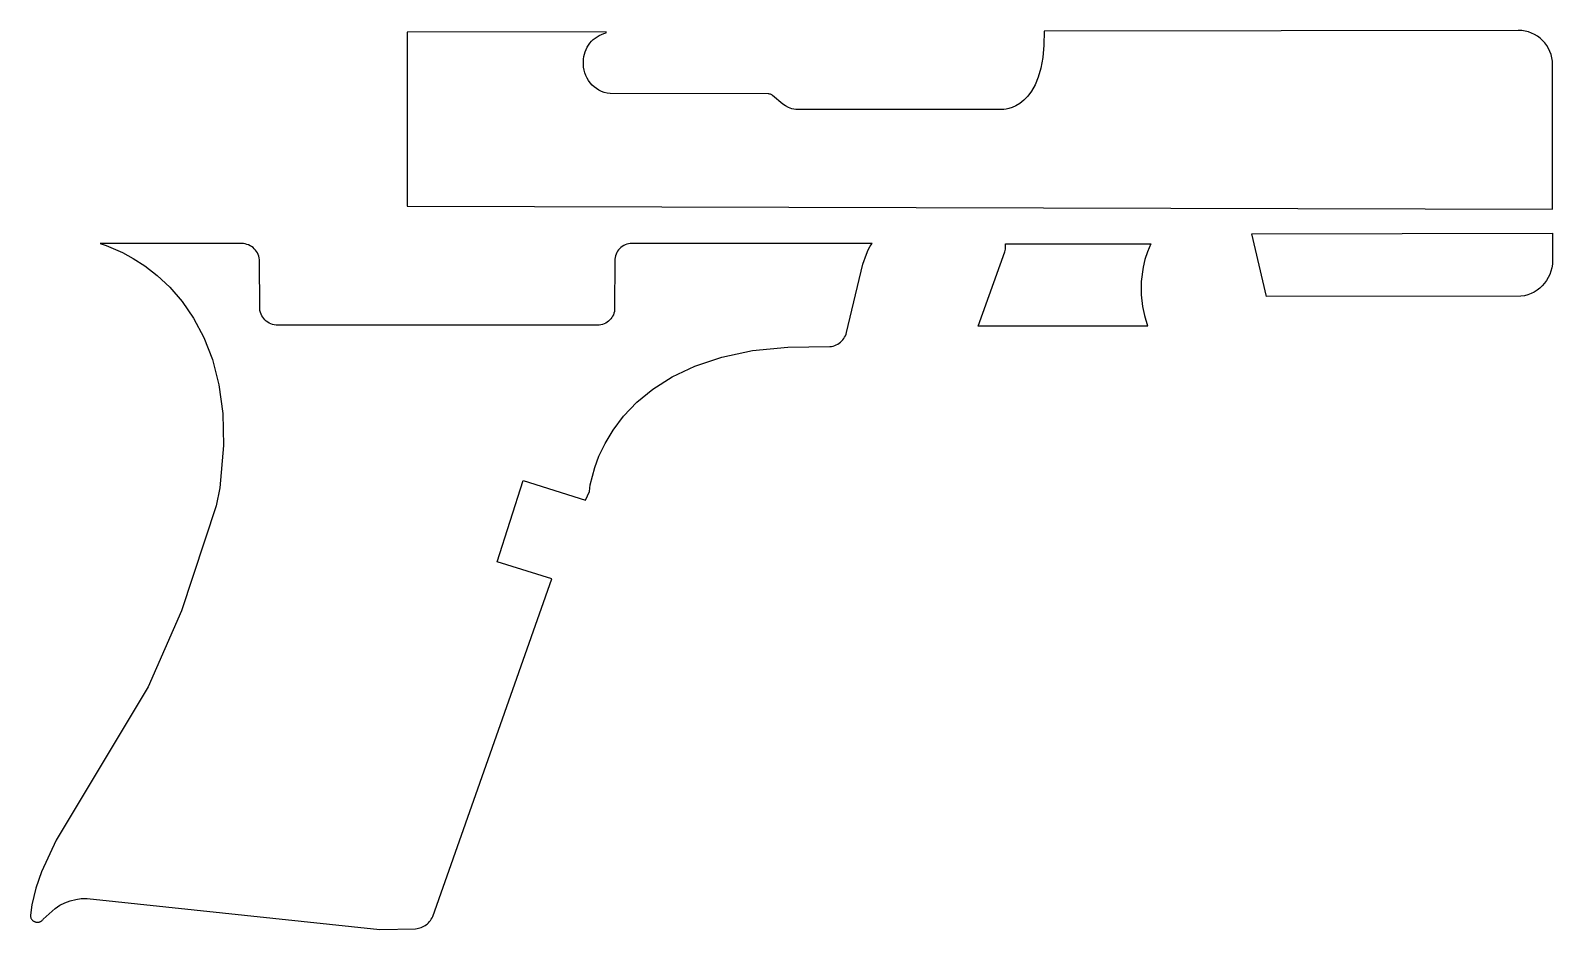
# Model space of a CAD drawing. Header units: metres. Extents: x 29 to 185, y -263 to -170.
import ezdxf

# ---------------------------------------------------------------- set-up
doc = ezdxf.new("R2010")
doc.units = ezdxf.units.M

msp = doc.modelspace()

# ---------------------------------------------------------------- linework, layer by layer
for points in [[(181.849522, -170.481752), (133.169406, -170.560492), (133.152388, -171.999148), (133.039104, -173.255432), (132.843016, -174.341536), (132.577332, -175.269906), (132.255768, -176.052988), (131.891532, -176.703228), (131.498086, -177.232818), (131.088892, -177.654204), (130.677666, -177.979578), (130.277616, -178.221386), (129.902204, -178.392074), (129.564892, -178.504088), (129.279142, -178.56962), (129.058416, -178.601116), (107.681776, -178.61153), (107.298236, -178.515264), (106.950002, -178.3842), (106.632502, -178.22418), (106.34091, -178.041046), (105.281222, -177.14595), (105.217976, -177.102516), (105.151428, -177.065432), (105.081832, -177.034698), (105.009696, -177.010568), (104.935528, -176.993042), (104.859582, -176.982374), (88.625172, -176.96307), (88.32342, -176.916588), (88.031828, -176.84115), (87.752174, -176.73828), (87.485982, -176.609502), (87.234522, -176.45634), (86.999826, -176.280572), (86.783164, -176.083468), (86.58606, -175.866806), (86.410292, -175.63211), (86.25713, -175.38065), (86.128352, -175.114458), (86.025482, -174.834804), (85.950044, -174.543212), (85.903562, -174.24146), (85.887814, -173.70171), (85.899498, -173.420278), (85.933788, -173.160436), (85.989668, -172.90796), (86.066122, -172.663612), (86.162134, -172.428408), (86.276688, -172.203364), (86.409022, -171.989496), (86.55812, -171.787566), (86.722712, -171.598844), (86.902036, -171.424092), (87.095076, -171.264326), (87.30107, -171.120562), (87.518748, -170.993562), (87.747094, -170.884596), (87.985346, -170.794426), (88.232488, -170.724068), (88.232488, -170.63339), (67.790314, -170.66641), (67.790314, -188.52261), (185.373772, -188.840618), (185.355484, -173.640242), (185.302144, -173.290484), (185.215276, -172.952918), (185.096658, -172.629322), (184.948322, -172.321474), (184.771792, -172.031152), (184.568846, -171.760134), (184.341262, -171.510198), (184.091072, -171.283122), (183.8198, -171.080684), (183.529224, -170.904662), (183.221122, -170.756834), (182.897526, -170.638724), (182.55996, -170.552364), (182.210202, -170.499532), (181.85003, -170.482006)], [(185.37174, -191.301116), (185.353198, -194.488562), (185.298842, -194.849496), (185.21045, -195.197984), (185.0898, -195.532502), (184.938416, -195.851272), (184.75833, -196.152262), (184.55132, -196.433948), (184.31891, -196.694298), (184.063132, -196.931534), (183.78551, -197.143878), (183.487822, -197.329806), (183.1721, -197.487032), (182.839868, -197.614032), (182.493158, -197.709028), (182.133494, -197.770242), (156.023056, -197.791578), (154.499056, -191.356742), (185.372248, -191.300862)], [(90.875358, -192.353184), (90.693494, -192.362328), (90.516964, -192.389252), (90.34653, -192.43294), (90.183208, -192.49263), (90.02776, -192.56756), (89.881202, -192.656714), (89.744296, -192.759076), (89.618058, -192.873884), (89.50325, -193.000122), (89.400888, -193.137028), (89.311734, -193.283586), (89.236804, -193.439034), (89.177114, -193.602356), (89.133172, -193.77279), (89.106248, -193.94932), (89.08796, -199.153018), (89.061036, -199.328532), (89.017348, -199.49795), (88.957912, -199.66051), (88.88349, -199.815196), (88.794844, -199.960992), (88.69299, -200.097136), (88.578944, -200.222866), (88.453214, -200.336912), (88.31707, -200.438766), (88.171274, -200.527412), (88.016588, -200.601834), (87.854028, -200.66127), (87.68461, -200.704958), (87.509096, -200.731882), (54.331108, -200.731374), (54.144672, -200.702926), (53.96484, -200.656698), (53.792374, -200.593706), (53.62829, -200.514712), (53.473604, -200.420732), (53.329078, -200.312782), (53.195728, -200.191624), (53.07457, -200.058274), (52.96662, -199.913748), (52.87264, -199.759062), (52.793646, -199.594978), (52.730654, -199.422512), (52.684426, -199.24268), (52.655978, -199.056244), (52.636674, -194.018916), (52.60848, -193.834766), (52.56276, -193.656966), (52.500276, -193.486532), (52.422044, -193.32448), (52.32908, -193.171572), (52.2224, -193.028824), (52.102766, -192.896998), (51.97094, -192.777364), (51.828192, -192.670684), (51.675284, -192.57772), (51.513232, -192.499488), (51.342798, -192.437004), (51.164998, -192.391284), (50.980848, -192.36309), (36.268406, -192.353438), (36.905946, -192.559432), (38.56482, -193.277236), (39.65829, -193.874898), (40.864282, -194.65671), (42.135298, -195.641468), (43.42384, -196.847714), (44.68241, -198.294244), (45.863256, -199.999854), (46.91888, -201.98334), (47.80153, -204.263244), (48.463962, -206.858616), (48.858424, -209.787744), (48.937418, -213.069678), (48.555656, -217.419936), (48.198532, -219.261944), (44.643294, -230.068374), (41.198038, -237.862618), (31.754572, -253.590298), (30.244288, -256.847086), (29.6799, -258.52374), (29.276802, -260.226556), (29.121354, -261.291324), (29.121862, -261.356856), (29.127704, -261.419848), (29.13888, -261.480554), (29.155136, -261.538466), (29.175964, -261.593838), (29.201364, -261.646162), (29.230828, -261.695692), (29.264102, -261.742174), (29.300932, -261.785354), (29.341064, -261.825232), (29.38399, -261.861808), (29.42971, -261.894828), (29.477716, -261.924292), (29.527754, -261.9502), (29.57957, -261.972044), (29.63291, -261.990078), (29.68752, -262.004048), (29.743146, -262.013954), (29.79928, -262.019542), (29.855922, -262.020812), (29.912564, -262.01751), (29.968952, -262.009636), (30.024832, -261.99719), (30.07995, -261.979918), (30.133798, -261.957566), (30.186376, -261.930388), (30.237176, -261.897876), (30.286198, -261.860284), (30.332934, -261.817358), (30.37713, -261.768844), (30.418278, -261.714742), (31.649162, -260.601968), (32.138366, -260.27888), (32.657796, -260.014974), (33.201864, -259.812028), (33.76549, -259.671566), (34.343086, -259.595366), (34.929064, -259.585206), (64.98844, -262.770366), (68.649088, -262.683752), (68.80352, -262.666988), (68.95465, -262.639302), (69.102224, -262.600948), (69.245734, -262.552434), (69.384672, -262.49376), (69.51853, -262.425688), (69.6468, -262.348218), (69.769228, -262.262112), (69.885052, -262.16737), (69.994018, -262.0645), (70.095618, -261.953756), (70.189344, -261.835646), (70.274688, -261.710424), (70.351142, -261.578598), (70.418198, -261.440422), (82.660236, -226.78771), (77.04455, -225.014028), (79.708248, -216.662254), (86.11108, -218.71178), (86.49716, -217.7923), (86.593934, -217.121486), (87.047832, -215.359742), (87.485474, -214.187278), (88.104218, -212.883242), (88.934798, -211.49437), (90.007948, -210.067906), (91.354402, -208.650586), (93.00464, -207.289654), (94.989396, -206.0321), (97.339404, -204.92466), (100.085398, -204.014578), (103.257858, -203.348844), (106.887518, -202.974448), (111.181642, -202.93584), (111.354362, -202.916536), (111.52251, -202.88123), (111.685324, -202.830938), (111.841788, -202.766168), (111.991394, -202.687682), (112.13338, -202.596242), (112.266984, -202.492864), (112.391444, -202.378056), (112.505998, -202.25258), (112.610138, -202.117452), (112.702848, -201.97318), (112.783366, -201.820526), (112.851184, -201.660506), (112.905286, -201.493628), (114.559334, -194.46748), (114.937032, -193.429128), (115.130072, -192.997074), (115.324636, -192.635378), (115.422172, -192.48374), (115.519962, -192.35293), (90.87612, -192.35293)], [(129.205228, -192.390014), (144.12595, -192.390014), (143.785844, -193.196972), (143.526256, -193.99377), (143.339058, -194.774566), (143.149828, -196.265292), (143.153384, -197.622668), (143.284956, -198.80072), (143.479774, -199.752966), (143.801338, -200.79589), (143.820388, -200.843388), (126.400814, -200.843388), (129.150872, -193.214752), (129.19964, -192.941448), (129.217674, -192.665604), (129.205482, -192.38976)]]:
    msp.add_lwpolyline(points)

doc.saveas('drawing.dxf')
